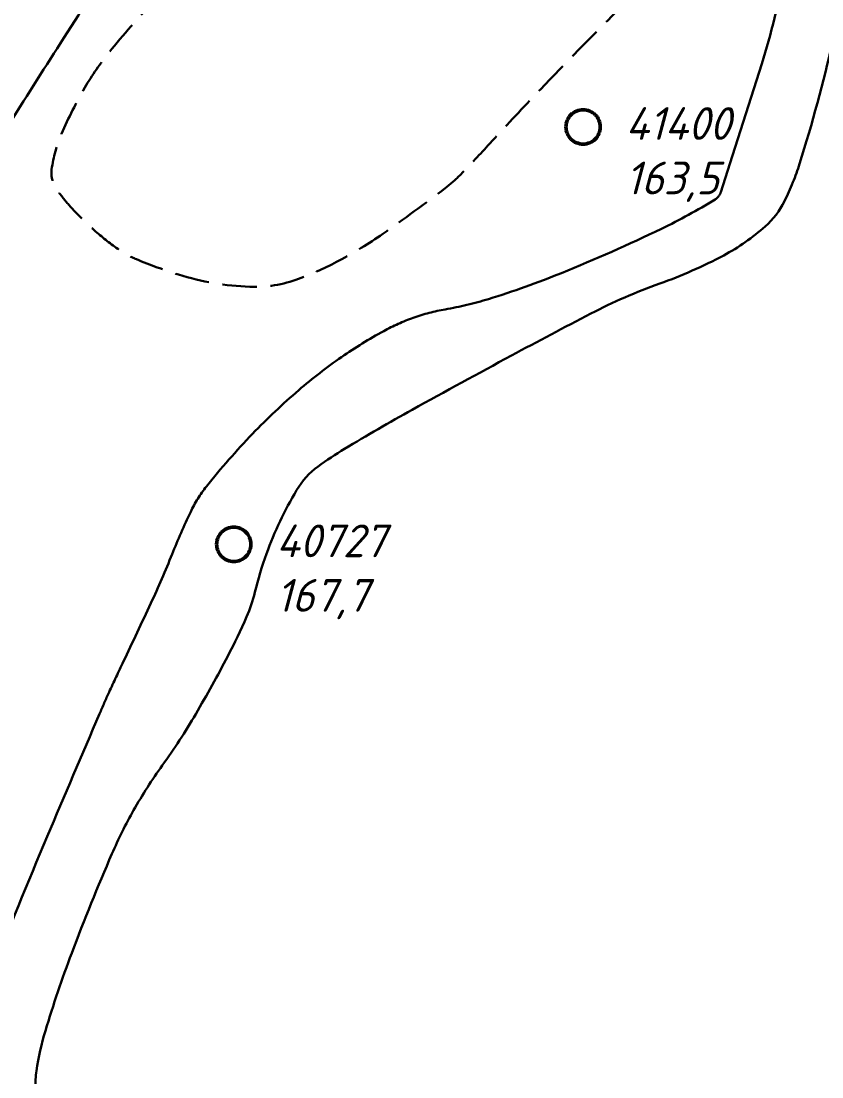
# Model space of a CAD drawing. Header units: millimetres. Extents: x -994 to -400, y 519 to 1360.
# Drawn here: x -772.88 to -737.98, y 717.25 to 763.28 of the extents above; entities that cross this region are included whole.
import ezdxf

# ---------------------------------------------------------------- set-up
doc = ezdxf.new("R2010")
doc.units = ezdxf.units.MM
for name, pattern in [('ACAD_ISO02W100', [15, 12, -3]), ('ACAD_ISO04W100', [30, 24, -3, 0, -3]), ('DASHED', [7, 5, -2, 0])]:
    doc.linetypes.add(name, pattern=pattern)
doc.layers.add('Кривульки Товсты', color=70, linetype='Continuous', lineweight=30)
doc.layers.add('Пунктир', color=210, linetype='ACAD_ISO02W100')
doc.layers.add('Свердловини', color=4, linetype='Continuous')
doc.styles.add('GOST-2.304_Type-B_italic', font='GOST Common Italic.ttf')

msp = doc.modelspace()

# ---------------------------------------------------------------- linework, layer by layer
at = {"layer": 'Кривульки Товсты', "lineweight": 30, "ltscale": 0.3}
for points in [[(-800.409, 747.339, 0.056372), (-799.545, 746.352, 0.050002), (-799.014, 745.956, 0.050158), (-798.416, 745.675, 0.072623), (-797.52, 745.498, 0.145718), (-797.07, 745.608, 0.009476), (-796.419, 746.006, 0.002209), (-793.666, 747.777, 0.000515), (-791.076, 749.462, 0.000475), (-788.268, 751.298, 0.020676), (-778.985, 757.944, 0.046564), (-775.289, 761.427, 0.000231), (-771.208, 766.065, -0.000133), (-764.1, 774.148, -0.000043), (-758.738, 780.24, 0.000068), (-755.326, 784.117, 0.020512), (-751.86, 788.399, 0.022451), (-749.04, 792.569, 0.01835), (-747.627, 795.077, 0.007804), (-744.619, 801.139, 0.010549), (-742.702, 805.385, 0.013269)], [(-737.511, 762.398, -0.020114), (-738.953, 757.06, -0.02022), (-739.244, 756.249, -0.0192), (-739.616, 755.422, -0.09574), (-740.453, 754.327, -0.059451), (-742.264, 753.066, -0.03686), (-745.052, 751.834, 0.034304), (-748.053, 750.526, 0.003599), (-751.516, 748.694, 0.002863), (-755.837, 746.335, 0.009167), (-758.794, 744.627, 0.022746), (-759.94, 743.863, 0.101395), (-760.879, 742.826, 0.04592), (-762.189, 740.057, 0.028085), (-762.697, 738.376, -0.043582), (-763.059, 737.302, -0.017568), (-763.876, 735.597, -0.011495), (-765.275, 733.069, -0.02406), (-766.73, 730.83, 0.027681), (-767.98, 728.875, 0.026209), (-768.924, 726.977, 0.011876), (-770.68, 722.644, 0.017625), (-771.825, 719.26, 0.035332), (-772.214, 717.519, 0.042827), (-772.263, 716.756, 0.018538)]]:
    msp.add_lwpolyline(points, format="xyb", dxfattribs=at)
at = {"layer": 'Кривульки Товсты', "linetype": 'ACAD_ISO04W100', "lineweight": 30, "ltscale": 0.3}
for points in [[(-800.592, 741.871, 0.063158), (-799.762, 741.541, 0.037139), (-798.947, 741.393, 0.025243), (-797.732, 741.327, 0.031361), (-795.727, 741.445, 0.06459), (-794.78, 741.687, 0.020209), (-793.632, 742.2, 0.009356), (-791.223, 743.451, 0.003949), (-789.229, 744.555, 0.00447), (-787.483, 745.561, 0.028067), (-784.472, 747.566, 0.017404), (-779.933, 751.226, 0.020644), (-776.341, 754.603, 0.048857), (-775.033, 756.229, 0.005828), (-773.359, 758.852, -0.004142), (-771.017, 762.55, -0.000767), (-768.449, 766.517, -0.009473)], [(-739.626, 765.419, -0.033895), (-740.607, 761.421), (-741.999, 757.049), (-742.391, 755.819, -0.179265), (-742.64, 755.5, -0.02639), (-744.975, 754.225, -0.015339), (-749.338, 752.293, -0.021705), (-752.516, 751.16, -0.032357), (-754.402, 750.71, 0.043655), (-755.793, 750.344, 0.039216), (-757.079, 749.765, 0.025579), (-758.918, 748.632, 0.027132), (-760.786, 747.19, 0.023115), (-762.797, 745.285, 0.02404), (-764.806, 742.988, 0.056514), (-765.494, 741.884, 0.015747), (-766.301, 740.043, -0.013544), (-767.229, 737.9, -0.002393), (-768.43, 735.351, 0.0046), (-769.05, 734.022, 0.005491), (-769.465, 733.081, 0.00097), (-771.748, 727.726, 0.007069), (-774.212, 721.677, 0.014961)]]:
    msp.add_lwpolyline(points, format="xyb", dxfattribs=at)
at = {"layer": 'Пунктир', "linetype": 'DASHED', "lineweight": 30, "ltscale": 0.3, "flags": 128}
msp.add_lwpolyline([(-759.214, 772.691, 0.02374), (-754.636, 777.326, 0.046791), (-752.663, 779.984, 0.001986), (-749.332, 785.53, -0.003873), (-747.613, 788.367, -0.002612), (-745.268, 792.127, 0.003778), (-743.653, 794.73, 0.055889), (-742.206, 797.835, -0.077062), (-741.059, 800.046, -0.003986), (-740.294, 801.074, -0.000732), (-736.076, 806.629, -0.000921), (-733.308, 810.249, -0.003612), (-732.593, 811.166, -0.086137), (-732.064, 811.64, -0.045804), (-730.878, 812.237, -0.067184), (-729.883, 812.482, -0.054663), (-728.626, 812.478, -0.063813), (-727.479, 812.198, -0.069857), (-726.535, 811.675, -0.065081), (-725.229, 810.395, -0.05206), (-724.014, 808.462, -0.006889), (-723.286, 806.928, -0.010937), (-722.862, 805.945, -0.014351), (-722.346, 804.564, -0.00895), (-721.624, 802.313, -0.046771), (-721.158, 800.004, -0.049118), (-721.142, 797.761, -0.064808), (-721.531, 796.021, -0.055499), (-722.455, 794.158, -0.032904), (-724.313, 791.647, -0.027535), (-726.878, 788.937, -0.023665), (-729.908, 786.331, 0.036274), (-731.842, 784.58, 0.008607), (-733.482, 782.804, 0.008328), (-735.113, 780.912, 0.011082), (-737.409, 778.03, 0.025695), (-738.305, 776.718, 0.022622), (-739.146, 775.188, -0.019125), (-740.128, 773.371, -0.004055), (-741.126, 771.713, -0.003168), (-742.435, 769.609, -0.011955), (-744.572, 766.394, -0.029458), (-745.545, 765.164, -0.01483), (-747.119, 763.501, 0.007112), (-750.454, 760.085, 0.004287), (-752.46, 757.935, -0.006833), (-753.725, 756.593, -0.037632), (-754.399, 755.993, -0.01005), (-757.124, 754.003, -0.029678), (-759.025, 752.834, -0.034273), (-760.788, 752.039, -0.098098), (-762.92, 751.696, -0.066949), (-766.021, 752.228, -0.022715), (-767.861, 752.897, -0.052421), (-768.608, 753.304, -0.029955), (-769.635, 754.108, -0.025959), (-770.71, 755.161, -0.024717), (-771.202, 755.753, -0.04222), (-771.442, 756.135, -0.156128), (-771.555, 756.814, -0.065236), (-771.118, 758.368, -0.031084), (-770.105, 760.38, -0.037419), (-769.043, 761.921, -0.021341), (-767.105, 764.127, 0.025706), (-765.511, 765.973, 0.011131), (-764.493, 767.345, -0.015632), (-763.759, 768.315, -0.019316), (-763.29, 768.852, -0.004451), (-761.145, 771.087, -0.02589), (-760.559, 771.628, -0.012048), (-759.214, 772.691)], format="xyb", dxfattribs=at)
at = {"layer": 'Свердловини', "linetype": 'DASHED', "lineweight": 50}
for centre in [(-748.389, 758.664), (-763.614, 740.47)]:
    msp.add_circle(centre, 0.749, dxfattribs=at)

# ---------------------------------------------------------------- texts
at = {"layer": 'Свердловини', "linetype": 'DASHED', "char_height": 1.425, "attachment_point": 1, "style": 'GOST-2.304_Type-B_italic'}
for s, insert in [('{\\fGOST Common|b0|i1|c204|p34;41400\\P163,5}', (-746.543, 759.526)), ('{\\fGOST Common|b0|i1|c204|p34;40727\\P167,7}', (-761.768, 741.332))]:
    msp.add_mtext_dynamic_manual_height_columns(s, width=5.3259, gutter_width=12.5, heights=[0], dxfattribs=dict(at, insert=insert))

doc.saveas('drawing.dxf')
